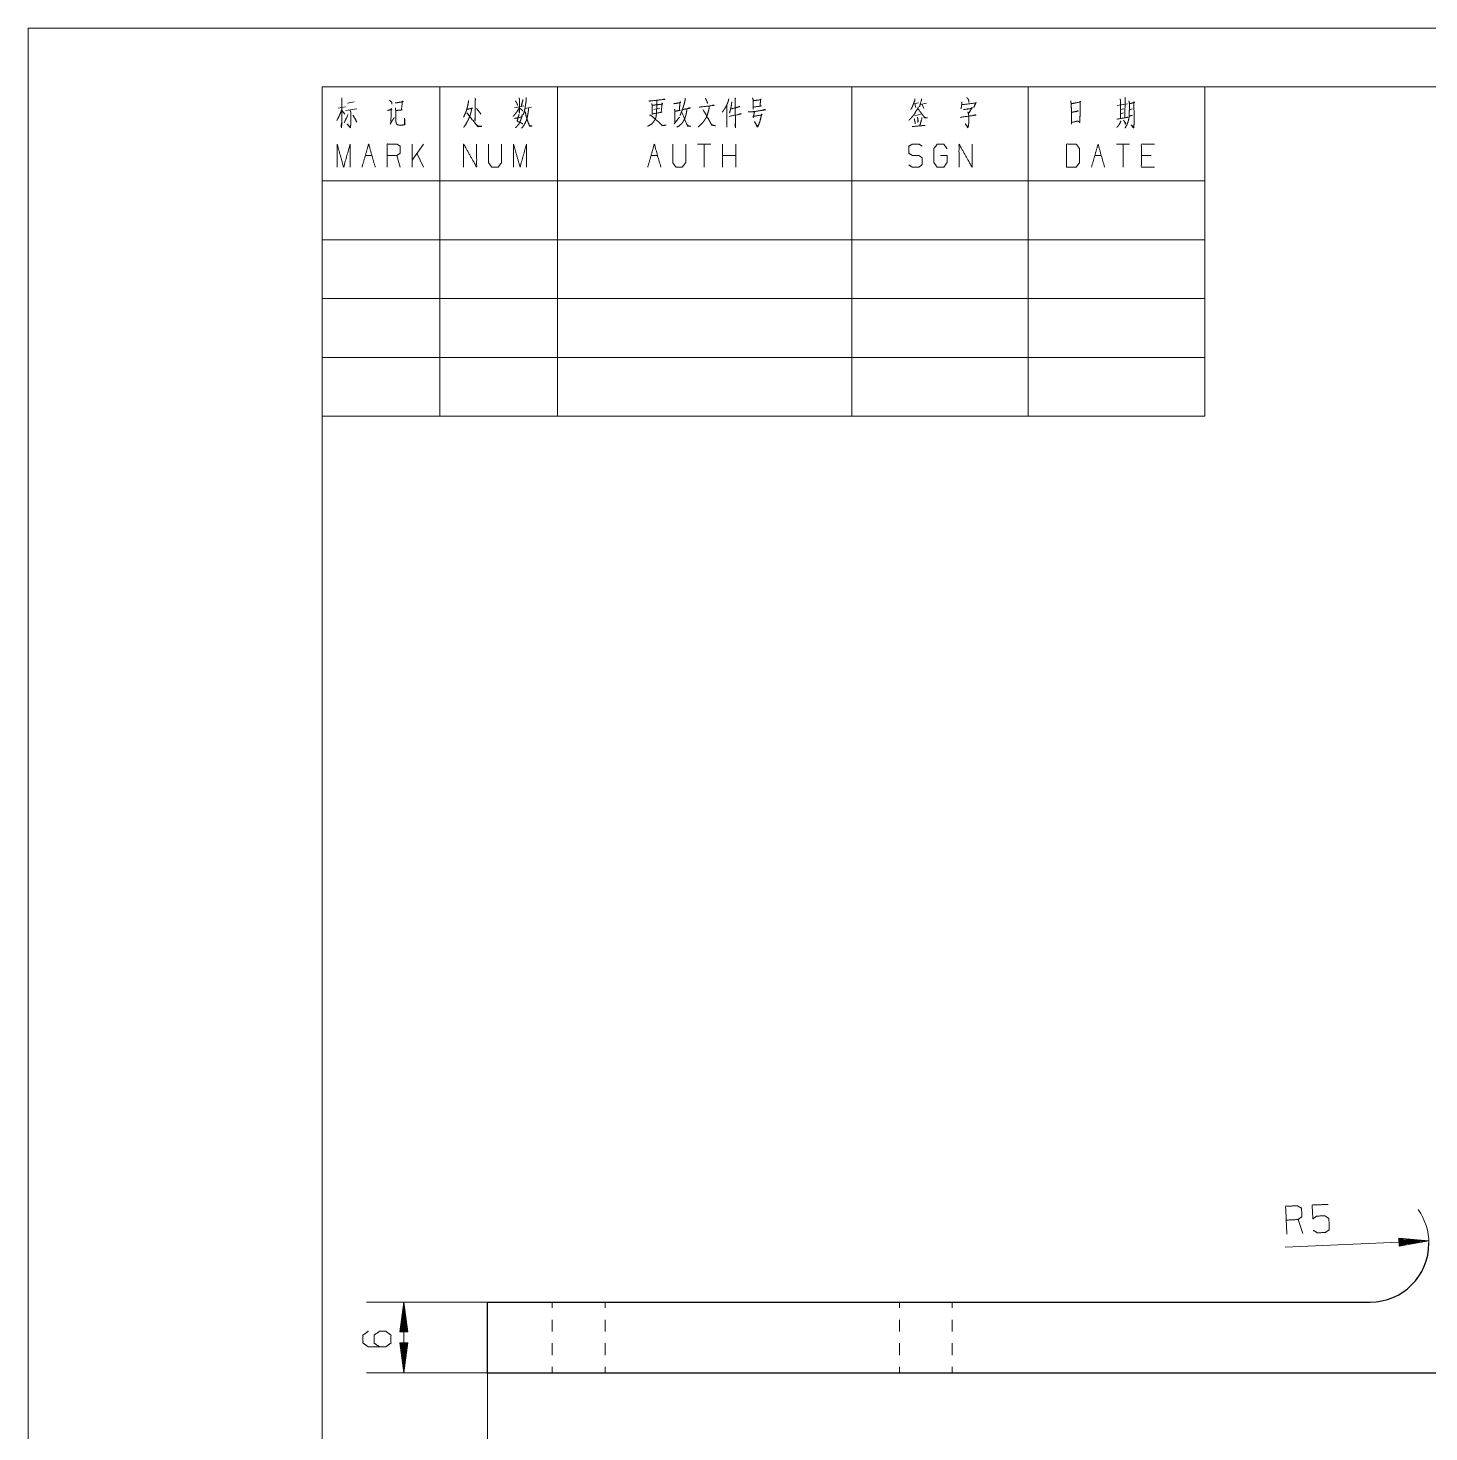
# Model space of a CAD drawing. Header units: millimetres. Extents: x 0 to 210, y 0 to 297.
# Drawn here: x 0 to 119, y 177.6 to 297 of the extents above; entities that cross this region are included whole.
import ezdxf

# ---------------------------------------------------------------- set-up
doc = ezdxf.new("R2010")
doc.units = ezdxf.units.MM
doc.layers.add('101', color=7, linetype='Continuous', true_color=0xffffff)

msp = doc.modelspace()

# ---------------------------------------------------------------- linework, layer by layer
at = {"layer": '101', "color": 133, "linetype": 'Continuous', "lineweight": 18}
for p, q in [((0, 297), (0, 0)), ((210, 297), (0, 297)), ((25, 292), (100, 292)), ((25, 292), (100, 292)), ((25, 292), (25, 5)), ((25, 292), (25, 264)), ((25, 292), (100, 292)), ((205, 292), (25, 292)), ((35, 292), (35, 264)), ((45, 292), (45, 264)), ((70, 292), (70, 264)), ((85, 292), (85, 264)), ((100, 292), (100, 264)), ((25, 284), (100, 284)), ((25, 279), (100, 279)), ((25, 274), (100, 274)), ((25, 269), (100, 269)), ((25, 264), (100, 264))]:
    msp.add_line(p, q, dxfattribs=at)
at = {"layer": '101', "color": 72, "linetype": 'Continuous', "lineweight": 18}
for p, q in [((26.34, 290.18), (26.96, 290.3)), ((26.99, 289.99), (27.95, 290.14)), ((27.13, 290.61), (27.71, 290.74)), ((41.34, 290.22), (42.13, 290.38)), ((42.25, 290.16), (42.79, 290.28)), ((53.17, 290.09), (53.7, 290.18)), ((75.25, 290.57), (75.67, 290.63)), ((75.35, 290.55), (75.45, 290.24)), ((75.82, 290.51), (76.35, 290.61)), ((75.98, 290.49), (76.11, 290.16)), ((92.56, 290.43), (93.43, 290.55)), ((92.84, 290.07), (93.11, 290.14)), ((93.6, 290.05), (93.85, 290.12)), ((26.7, 289.95), (26.92, 289.68)), ((54.91, 288.87), (55.37, 289.43)), ((75.83, 289.64), (75.37, 289.56)), ((92.86, 289.72), (93.09, 289.78)), ((33.59, 287.14), (32.63, 285.78)), ((32.63, 285.18), (32.63, 287.14)), ((58.02, 287.14), (56.9, 287.14)), ((57.46, 287.14), (57.46, 285.18)), ((59.02, 285.18), (59.02, 287.14)), ((60.14, 285.18), (60.14, 287.14)), ((93.6, 287.14), (92.49, 287.14)), ((93.05, 287.14), (93.05, 285.18)), ((28.66, 286.17), (29.22, 286.17)), ((31.62, 285.18), (31.34, 286.17)), ((33.59, 285.18), (33.04, 286.36)), ((52.94, 286.17), (53.49, 286.17)), ((60.14, 286.17), (59.02, 286.17)), ((90.65, 286.17), (91.2, 286.17)), ((95.45, 286.17), (94.61, 286.17)), ((108.32, 194.52), (107.93, 195.7))]:
    msp.add_line(p, q, dxfattribs=at)
at = {"layer": '101', "color": 22, "linetype": 'Continuous', "lineweight": 18}
for p, q in [((119.04, 193.9), (106.84, 193.36)), ((116.49, 194.11), (116.52, 194.12)), ((119.04, 193.9), (116.49, 194.12)), ((116.49, 194.11), (116.52, 194.12)), ((116.49, 194.12), (116.52, 193.45)), ((116.49, 194.06), (116.91, 194.08)), ((116.49, 194.01), (117.29, 194.05)), ((116.49, 193.96), (117.68, 194.01)), ((116.49, 193.91), (118.07, 193.98)), ((116.5, 193.86), (118.46, 193.95)), ((116.5, 193.81), (118.84, 193.91)), ((116.5, 193.76), (118.85, 193.86)), ((116.5, 193.71), (118.46, 193.79)), ((116.51, 193.66), (118.08, 193.73)), ((116.51, 193.61), (117.7, 193.66)), ((116.51, 193.56), (117.31, 193.59)), ((116.51, 193.5), (116.93, 193.52)), ((116.52, 193.45), (119.04, 193.9)), ((116.52, 193.45), (116.55, 193.46)), ((116.52, 193.45), (116.55, 193.46)), ((39.04, 188.68), (28.75, 188.68)), ((31.93, 188.68), (31.59, 186.14)), ((31.93, 188.68), (31.93, 182.68)), ((32.26, 186.14), (31.93, 188.68)), ((31.8, 186.14), (31.8, 187.71)), ((31.85, 186.14), (31.85, 188.1)), ((31.9, 186.14), (31.9, 188.48)), ((31.95, 186.14), (31.95, 188.48)), ((32, 186.14), (32, 188.1)), ((32.05, 186.14), (32.05, 187.71)), ((31.65, 186.14), (31.65, 186.55)), ((31.7, 186.14), (31.7, 186.94)), ((31.75, 186.14), (31.75, 187.32)), ((32.11, 186.14), (32.11, 187.32)), ((32.16, 186.14), (32.16, 186.94)), ((32.21, 186.14), (32.21, 186.55)), ((31.59, 186.14), (32.26, 186.14)), ((32.26, 185.22), (31.59, 185.22)), ((31.59, 185.22), (31.93, 182.68)), ((31.6, 186.14), (31.6, 186.17)), ((31.6, 186.14), (31.6, 186.17)), ((31.6, 185.22), (31.6, 185.18)), ((31.6, 185.22), (31.6, 185.18)), ((31.65, 185.22), (31.65, 184.8)), ((31.7, 185.22), (31.7, 184.41)), ((31.75, 185.22), (31.75, 184.03)), ((31.8, 185.22), (31.8, 183.64)), ((31.85, 185.22), (31.85, 183.25)), ((31.9, 185.22), (31.9, 182.87)), ((31.93, 182.68), (32.26, 185.22)), ((31.95, 185.22), (31.95, 182.87)), ((32, 185.22), (32, 183.25)), ((32.05, 185.22), (32.05, 183.64)), ((32.11, 185.22), (32.11, 184.03)), ((32.16, 185.22), (32.16, 184.41)), ((32.21, 185.22), (32.21, 184.8)), ((32.26, 186.14), (32.26, 186.17)), ((32.26, 186.14), (32.26, 186.17)), ((32.26, 185.22), (32.26, 185.18)), ((32.26, 185.22), (32.26, 185.18)), ((39.04, 182.68), (28.75, 182.68)), ((39.04, 182.68), (39.04, 164.27))]:
    msp.add_line(p, q, dxfattribs=at)
at = {"layer": '101', "color": 252, "linetype": 'Continuous', "lineweight": 25}
for p, q in [((39.04, 188.68), (114.04, 188.68)), ((39.04, 182.68), (39.04, 188.68)), ((39.04, 182.68), (120.04, 182.68))]:
    msp.add_line(p, q, dxfattribs=at)
at = {"layer": '101', "color": 53, "linetype": 'Continuous', "lineweight": 18}
for p, q in [((44.54, 188.68), (44.54, 188.18)), ((49.04, 188.68), (49.04, 188.18)), ((74.04, 188.68), (74.04, 188.18)), ((78.54, 188.18), (78.54, 188.68)), ((44.54, 187.18), (44.54, 186.18)), ((49.04, 187.18), (49.04, 186.18)), ((74.04, 187.18), (74.04, 186.18)), ((78.54, 186.18), (78.54, 187.18)), ((44.54, 185.18), (44.54, 184.18)), ((49.04, 185.18), (49.04, 184.18)), ((74.04, 185.18), (74.04, 184.18)), ((78.54, 184.18), (78.54, 185.18)), ((44.54, 183.18), (44.54, 182.68)), ((49.04, 183.18), (49.04, 182.68)), ((74.04, 183.18), (74.04, 182.68)), ((78.54, 182.68), (78.54, 183.18))]:
    msp.add_line(p, q, dxfattribs=at)
at = {"layer": '101', "color": 22, "linetype": 'Continuous', "lineweight": 18}
msp.add_arc((114.04, 193.68), 5, 0, 34.9517, dxfattribs=at)
at = {"layer": '101', "color": 252, "linetype": 'Continuous', "lineweight": 25}
msp.add_arc((114.04, 193.68), 5, 270, 0, dxfattribs=at)
at = {"layer": '101', "color": 72, "linetype": 'Continuous', "lineweight": 18}
for points, knots in [([(26.67, 290.16), (26.6, 289.91), (26.48, 289.62), (26.35, 289.35), (26.23, 289.14)], [0, 0, 0.233514, 0.515368, 0.78555, 1, 1]), ([(26.67, 291.07), (26.66, 288.89), (26.63, 288.5), (26.61, 288.71), (26.64, 288.94)], [0, 0, 0.723303, 0.854546, 0.923601, 1, 1]), ([(30.53, 289.99), (30.92, 290.09), (30.86, 290.16), (30.83, 288.96), (30.77, 288.83), (31.12, 289.41)], [0, 0, 0.158008, 0.19221, 0.673433, 0.728446, 1, 1]), ([(30.7, 290.88), (30.87, 290.72), (30.92, 290.63), (30.92, 290.53), (30.9, 290.67)], [0, 0, 0.413146, 0.573572, 0.750721, 1, 1]), ([(31.19, 290.63), (31.87, 290.74), (31.82, 290.8), (31.73, 290.05), (31.82, 290.05), (31.25, 289.99)], [0, 0, 0.313958, 0.349012, 0.694882, 0.735357, 1, 1]), ([(31.22, 290.22), (31.25, 289.91), (31.25, 289.2), (31.27, 288.98), (31.3, 288.87), (31.34, 288.81), (31.41, 288.77), (31.53, 288.75), (31.66, 288.73), (32.03, 288.79), (32, 289.33), (32, 288.79)], [0, 0, 0.097093, 0.316208, 0.387239, 0.42073, 0.444406, 0.470581, 0.507596, 0.549105, 0.664641, 0.832445, 1, 1]), ([(37.43, 290.84), (37.42, 290.72), (37.34, 290.3), (37.26, 290.01), (37.18, 289.8), (37.09, 289.6), (37.01, 289.43)], [0, 0, 0.084498, 0.36853, 0.573114, 0.721457, 0.873368, 1, 1]), ([(37.28, 290.09), (37.75, 290.18), (37.71, 290.22), (37.68, 290.03), (37.62, 289.76), (37.56, 289.6), (37.48, 289.37), (37.4, 289.18), (37.28, 288.98), (37.2, 288.81), (37.02, 288.56)], [0, 0, 0.202443, 0.228131, 0.308408, 0.425631, 0.500403, 0.604281, 0.689483, 0.790714, 0.870506, 1, 1]), ([(37.97, 291.05), (38.02, 290.94), (38, 290.84), (37.99, 289.12), (37.97, 289.23), (38, 289.45)], [0, 0, 0.049543, 0.095606, 0.852767, 0.898838, 1, 1]), ([(38.1, 290.16), (38.13, 290.14), (38.4, 289.8), (38.47, 289.68)], [0, 0, 0.059448, 0.761031, 1, 1]), ([(41.75, 290.24), (41.62, 290.01), (41.48, 289.8), (41.35, 289.64), (41.22, 289.49)], [0, 0, 0.287221, 0.555142, 0.786181, 1, 1]), ([(41.43, 290.8), (41.56, 290.57), (41.59, 290.43)], [0, 0, 0.640221, 1, 1]), ([(41.73, 291.07), (41.76, 290.92), (41.76, 289.78), (41.73, 289.93), (41.76, 290.05)], [0, 0, 0.094654, 0.823636, 0.91829, 1, 1]), ([(41.76, 290.2), (41.94, 290.07), (42.03, 289.97)], [0, 0, 0.613122, 1, 1]), ([(42.03, 290.92), (42.03, 290.82), (41.91, 290.34)], [0, 0, 0.174301, 1, 1]), ([(42.54, 290.16), (42.49, 289.8), (42.45, 289.56), (42.41, 289.35), (42.35, 289.16), (42.23, 288.91), (42.13, 288.73), (42.01, 288.56), (41.92, 288.48)], [0, 0, 0.19438, 0.332636, 0.448614, 0.555649, 0.70616, 0.822692, 0.933847, 1, 1]), ([(42.33, 291.11), (42.33, 290.98), (42.32, 290.76), (42.27, 290.47), (42.23, 290.16), (42.17, 289.91), (42.1, 289.68), (42.08, 289.62)], [0, 0, 0.081852, 0.232243, 0.425429, 0.63211, 0.800313, 0.957953, 1, 1]), ([(53.44, 290.84), (53.42, 290.18), (53.41, 289.85), (53.39, 289.66), (53.38, 289.56), (53.36, 289.43), (53.32, 289.31), (53.27, 289.2), (53.14, 289.02), (53, 288.85), (52.79, 288.73), (52.69, 288.67), (52.65, 288.65)], [0, 0, 0.263783, 0.395771, 0.470171, 0.511786, 0.56157, 0.614019, 0.658777, 0.749614, 0.837596, 0.932985, 0.980677, 1, 1]), ([(52.76, 290.82), (52.82, 290.78), (52.85, 290.8), (54.11, 290.94), (54.07, 290.96), (53.92, 290.92)], [0, 0, 0.045522, 0.068286, 0.872626, 0.90344, 1, 1]), ([(53, 290.59), (53.04, 290.41), (53.04, 289.66), (53.03, 289.7), (53.89, 289.85), (53.8, 289.85), (53.89, 290.63), (53.92, 290.57), (53.87, 290.53), (53.04, 290.43)], [0, 0, 0.051663, 0.252803, 0.264656, 0.500971, 0.524672, 0.738301, 0.756829, 0.773117, 1, 1]), ([(54.88, 290.57), (55.47, 290.67), (55.41, 290.74), (55.34, 290.01), (55.41, 290.01), (54.97, 289.93), (54.94, 290.12), (54.97, 289.89), (54.96, 288.96)], [0, 0, 0.181366, 0.207406, 0.429567, 0.451891, 0.588199, 0.645735, 0.715777, 1, 1]), ([(55.98, 290.12), (55.98, 289.99), (55.92, 289.66), (55.86, 289.47), (55.81, 289.31), (55.73, 289.16), (55.65, 289.02), (55.54, 288.87), (55.31, 288.67), (55.13, 288.58)], [0, 0, 0.067236, 0.249298, 0.354996, 0.450079, 0.537949, 0.629663, 0.725721, 0.894899, 1, 1]), ([(55.85, 291.05), (55.82, 290.8), (55.73, 290.47), (55.62, 290.12), (55.53, 289.89), (55.47, 289.72), (55.41, 289.58)], [0, 0, 0.162457, 0.385014, 0.625897, 0.784413, 0.898493, 1, 1]), ([(55.62, 290.07), (56.27, 290.2), (56.2, 290.22), (56.08, 290.18)], [0, 0, 0.769962, 0.857327, 1, 1]), ([(57.88, 290.32), (57.88, 290.2), (57.81, 289.91), (57.74, 289.68), (57.65, 289.43), (57.52, 289.23), (57.5, 289.18), (57.42, 289.08), (57.31, 288.94), (57.18, 288.81), (57.06, 288.69), (56.93, 288.58)], [0, 0, 0.060656, 0.206644, 0.323463, 0.452143, 0.571976, 0.593424, 0.659716, 0.74639, 0.834816, 0.918178, 1, 1]), ([(57.02, 290.28), (58.29, 290.43), (58.21, 290.45), (58.12, 290.41)], [0, 0, 0.872478, 0.933903, 1, 1]), ([(57.34, 290.05), (57.4, 290.01), (58.1, 288.75), (58.43, 288.69), (58.12, 288.77), (58.02, 288.89)], [0, 0, 0.030854, 0.652647, 0.79375, 0.930716, 1, 1]), ([(57.56, 291.03), (57.66, 290.84), (57.71, 290.72), (57.74, 290.59)], [0, 0, 0.450481, 0.729637, 1, 1]), ([(59.55, 290.98), (59.48, 290.72), (59.38, 290.47), (59.26, 290.24), (59.14, 290.05), (59, 289.85)], [0, 0, 0.21836, 0.428744, 0.629221, 0.801494, 1, 1]), ([(59.38, 290.41), (59.39, 289.16), (59.39, 288.56), (59.38, 288.69), (59.39, 288.91)], [0, 0, 0.565717, 0.839123, 0.896086, 1, 1]), ([(59.8, 290.72), (59.76, 290.38), (59.7, 290.09), (59.64, 289.89), (59.6, 289.76)], [0, 0, 0.34211, 0.644851, 0.86512, 1, 1]), ([(59.8, 290.14), (60.47, 290.32), (60.4, 290.32), (60.28, 290.26)], [0, 0, 0.772509, 0.853435, 1, 1]), ([(60.08, 291.07), (60.12, 290.98), (60.09, 291.03), (60.11, 288.54), (60.09, 288.73), (60.11, 289.04)], [0, 0, 0.029975, 0.04619, 0.840789, 0.900562, 1, 1]), ([(61.18, 289.87), (61.37, 289.87), (61.75, 289.91), (62.68, 290.05), (62.58, 290.07), (62.43, 290.03)], [0, 0, 0.10704, 0.322386, 0.855626, 0.914427, 1, 1]), ([(61.57, 291.07), (61.63, 290.82), (61.63, 290.09), (61.63, 290.28), (62.33, 290.38), (62.21, 290.38), (62.24, 290.9), (62.26, 290.98), (62.29, 290.92), (62.19, 290.9), (61.63, 290.82)], [0, 0, 0.076614, 0.294117, 0.350048, 0.563214, 0.598361, 0.753971, 0.779215, 0.799829, 0.831205, 1, 1]), ([(75.64, 290.3), (75.63, 290.2), (75.39, 289.83), (75.38, 289.78), (75.26, 289.6), (75.06, 289.37), (74.85, 289.16)], [0, 0, 0.074337, 0.387309, 0.418539, 0.575027, 0.79286, 1, 1]), ([(75.37, 290.98), (75.35, 290.84), (75.23, 290.53), (75.13, 290.28), (75.01, 290.07)], [0, 0, 0.148006, 0.485257, 0.758321, 1, 1]), ([(75.61, 290.16), (76.2, 289.37), (76.43, 289.37), (76.2, 289.39), (76.08, 289.54)], [0, 0, 0.599324, 0.742451, 0.886135, 1, 1]), ([(75.91, 290.98), (75.92, 290.88), (75.75, 290.3)], [0, 0, 0.147218, 1, 1]), ([(79.34, 290.74), (79.34, 290.51), (79.33, 290.34), (79.3, 290.22), (79.27, 290.12)], [0, 0, 0.361949, 0.626223, 0.829034, 1, 1]), ([(79.34, 290.49), (80.57, 290.63), (80.56, 290.67), (80.37, 290.26)], [0, 0, 0.712481, 0.737756, 1, 1]), ([(79.49, 290.07), (80.25, 290.18), (80.21, 290.24), (79.92, 289.72)], [0, 0, 0.533866, 0.586729, 1, 1]), ([(79.78, 291.09), (79.89, 290.96), (79.93, 290.86), (79.96, 290.69)], [0, 0, 0.364604, 0.619196, 1, 1]), ([(88.61, 290.8), (88.64, 290.59), (88.66, 290.14), (88.67, 289.66), (88.67, 289.6), (88.67, 288.83), (88.67, 288.98), (89.24, 289.1), (89.36, 288.96), (89.39, 289.14), (89.39, 289.39), (89.4, 289.87), (89.42, 290.36), (89.42, 290.78), (89.43, 290.72), (88.66, 290.57)], [0, 0, 0.037589, 0.119519, 0.205166, 0.216331, 0.354043, 0.380097, 0.485125, 0.518622, 0.552532, 0.597196, 0.682843, 0.77221, 0.846648, 0.858119, 1, 1]), ([(92.8, 290.98), (92.83, 290.86), (92.83, 289.31)], [0, 0, 0.075954, 1, 1]), ([(93.21, 291.11), (93.24, 290.98), (93.19, 289.37)], [0, 0, 0.073211, 1, 1]), ([(93.55, 290.82), (93.59, 290.59), (93.59, 290.14), (93.57, 289.64), (93.55, 289.33), (93.47, 289), (93.38, 288.79), (93.22, 288.48)], [0, 0, 0.096217, 0.285187, 0.491418, 0.620825, 0.76157, 0.854869, 1, 1]), ([(93.59, 290.57), (94.03, 290.67), (93.98, 290.74), (93.98, 290.05), (94, 289.12), (93.98, 288.77), (93.97, 288.56), (93.95, 288.5), (93.74, 288.77), (93.94, 288.58)], [0, 0, 0.13308, 0.155522, 0.357051, 0.631901, 0.735808, 0.797028, 0.815849, 0.918301, 1, 1]), ([(27.18, 289.66), (27.17, 289.58), (26.86, 288.96)], [0, 0, 0.108202, 1, 1]), ([(27.37, 289.99), (27.42, 289.87), (27.42, 288.83), (27.4, 288.6), (27.39, 288.52), (27.11, 288.85), (27.39, 288.56)], [0, 0, 0.056947, 0.504404, 0.603051, 0.639405, 0.826366, 1, 1]), ([(27.61, 289.58), (27.87, 289.16), (27.92, 289), (27.81, 289.27)], [0, 0, 0.516563, 0.696901, 1, 1]), ([(37.28, 289.8), (38.22, 288.62), (38.56, 288.65), (38.54, 288.65), (38.24, 288.67), (38.08, 288.81)], [0, 0, 0.632183, 0.773704, 0.779845, 0.909108, 1, 1]), ([(41.34, 289.31), (41.97, 289.45), (41.98, 289.64), (41.98, 289.56), (41.91, 289.31), (41.81, 289.04), (41.7, 288.83), (41.59, 288.71), (41.48, 288.58), (41.41, 288.52)], [0, 0, 0.30447, 0.39258, 0.431622, 0.553714, 0.689469, 0.798362, 0.878841, 0.954752, 1, 1]), ([(41.72, 289.66), (41.56, 289.08), (41.66, 289.04), (41.78, 289), (41.89, 288.94), (42.04, 288.85)], [0, 0, 0.5291, 0.62629, 0.735524, 0.852093, 1, 1]), ([(42.22, 289.89), (42.25, 289.85), (42.39, 289.27), (42.49, 289), (42.6, 288.71), (42.63, 288.65), (42.85, 288.67), (42.63, 288.69), (42.55, 288.81)], [0, 0, 0.026721, 0.341749, 0.493483, 0.655465, 0.691641, 0.80784, 0.924039, 1, 1]), ([(52.82, 289.6), (52.89, 289.6), (53.17, 289.37), (53.41, 289.16), (53.63, 288.98), (53.9, 288.71), (54.23, 288.75), (53.92, 288.71), (53.82, 288.79)], [0, 0, 0.033467, 0.197839, 0.340788, 0.472468, 0.649452, 0.797921, 0.939753, 1, 1]), ([(55.54, 289.8), (55.59, 289.78), (56.04, 288.67), (56.32, 288.65), (56.06, 288.71), (55.98, 288.83)], [0, 0, 0.024909, 0.644018, 0.787117, 0.926016, 1, 1]), ([(59.57, 289.49), (60.61, 289.7), (60.53, 289.72), (60.4, 289.66)], [0, 0, 0.826976, 0.886334, 1, 1]), ([(61.73, 289.91), (61.63, 289.41), (61.6, 289.49), (62.38, 289.62), (62.33, 289.7), (62.33, 289.62), (62.24, 289.27), (62.19, 289.04), (62.11, 288.85), (62.05, 288.71), (62.01, 288.6), (61.98, 288.58), (61.72, 289.06), (62, 288.62)], [0, 0, 0.13637, 0.159981, 0.371157, 0.396349, 0.418604, 0.516111, 0.579311, 0.63312, 0.675133, 0.705357, 0.714996, 0.861275, 1, 1]), ([(75.31, 289.27), (75.38, 289), (75.38, 288.87), (75.37, 289.04)], [0, 0, 0.489807, 0.707975, 1, 1]), ([(75.58, 289.43), (75.64, 289.12), (75.61, 288.96), (75.61, 289.18)], [0, 0, 0.443891, 0.680119, 1, 1]), ([(75.95, 289.41), (75.95, 289.27), (75.77, 288.69)], [0, 0, 0.19307, 1, 1]), ([(79.2, 289.41), (80.57, 289.6), (80.49, 289.62), (80.28, 289.56)], [0, 0, 0.820202, 0.873508, 1, 1]), ([(79.87, 289.87), (79.9, 289.76), (79.93, 289.64), (79.94, 289.43), (79.94, 289), (79.93, 288.85), (79.9, 288.65), (79.86, 288.52), (79.64, 288.87), (79.87, 288.56)], [0, 0, 0.049623, 0.1085, 0.204239, 0.404798, 0.471991, 0.568442, 0.629223, 0.820578, 1, 1]), ([(88.67, 289.83), (89.24, 289.95), (89.18, 289.97), (89.05, 289.89)], [0, 0, 0.728512, 0.805958, 1, 1]), ([(92.52, 289.25), (93.43, 289.41), (93.38, 289.43), (93.33, 289.37)], [0, 0, 0.873246, 0.919206, 1, 1]), ([(92.86, 289.12), (92.84, 289.02), (92.73, 288.81), (92.62, 288.67), (92.52, 288.56)], [0, 0, 0.157085, 0.51447, 0.781154, 1, 1]), ([(93.09, 289.18), (93.25, 288.94), (93.25, 288.83), (93.19, 289.02)], [0, 0, 0.497679, 0.671694, 1, 1]), ([(93.57, 289.52), (93.6, 289.52), (93.84, 289.58)], [0, 0, 0.107799, 1, 1]), ([(75.12, 288.62), (76.23, 288.73), (76.16, 288.73), (75.99, 288.71)], [0, 0, 0.825897, 0.879998, 1, 1]), ([(26.26, 285.18), (26.26, 287.14), (26.82, 285.18), (27.37, 287.14), (27.37, 285.18)], [0, 0, 0.245192, 0.5, 0.754808, 1, 1]), ([(30.51, 285.18), (30.51, 287.14), (31.34, 287.14), (31.62, 286.96), (31.62, 286.36), (31.34, 286.17), (30.51, 286.17)], [0, 0, 0.400952, 0.571035, 0.639278, 0.761676, 0.829917, 1, 1]), ([(37.01, 285.18), (37.01, 287.14), (38.12, 285.18), (38.12, 287.14)], [0, 0, 0.317574, 0.682426, 1, 1]), ([(39.13, 287.14), (39.13, 285.57), (39.39, 285.18), (39.95, 285.18), (40.24, 285.57), (40.24, 287.14)], [0, 0, 0.337152, 0.438599, 0.557781, 0.662848, 1, 1]), ([(41.25, 285.18), (41.25, 287.14), (41.81, 285.18), (42.36, 287.14), (42.36, 285.18)], [0, 0, 0.245192, 0.5, 0.754808, 1, 1]), ([(54.78, 287.14), (54.78, 285.57), (55.05, 285.18), (55.6, 285.18), (55.89, 285.57), (55.89, 287.14)], [0, 0, 0.337152, 0.438599, 0.557781, 0.662848, 1, 1]), ([(74.85, 285.36), (75.13, 285.18), (75.7, 285.18), (75.98, 285.39), (75.98, 285.97), (75.7, 286.17), (75.15, 286.17), (74.85, 286.36), (74.85, 286.96), (75.15, 287.14), (75.7, 287.14), (75.98, 286.96)], [0, 0, 0.068035, 0.184054, 0.254521, 0.372333, 0.442799, 0.555843, 0.626367, 0.748393, 0.81892, 0.931964, 1, 1]), ([(77.55, 286.17), (78.1, 286.17), (78.1, 285.57), (77.82, 285.18), (77.25, 285.18), (76.97, 285.57), (76.97, 286.75), (77.27, 287.14), (77.81, 287.14), (78.09, 286.75)], [0, 0, 0.103295, 0.214797, 0.304261, 0.410274, 0.499739, 0.718892, 0.809956, 0.910533, 1, 1]), ([(79.11, 285.18), (79.11, 287.14), (80.22, 285.18), (80.22, 287.14)], [0, 0, 0.317574, 0.682426, 1, 1]), ([(88.25, 285.18), (89.07, 285.18), (89.36, 285.57), (89.36, 286.75), (89.07, 287.14), (88.25, 287.14), (88.25, 285.18)], [0, 0, 0.142133, 0.227159, 0.431787, 0.516817, 0.65895, 1, 1]), ([(90.37, 285.18), (90.93, 287.14), (91.48, 285.18)], [0, 0, 0.5, 1, 1]), ([(95.73, 285.18), (94.61, 285.18), (94.61, 287.14), (95.73, 287.14)], [0, 0, 0.265389, 0.734611, 1, 1]), ([(109.22, 194.78), (109.57, 194.57), (110.25, 194.6), (110.58, 194.84), (110.54, 195.79), (110.19, 196.02), (109.5, 195.99), (109.18, 195.75), (109.12, 196.93), (110.48, 196.99)], [0, 0, 0.062228, 0.168344, 0.230572, 0.376816, 0.441267, 0.547382, 0.60961, 0.79049, 1, 1]), ([(106.97, 194.46), (106.87, 196.83), (107.87, 196.87), (108.22, 196.66), (108.25, 195.94), (107.93, 195.7), (106.92, 195.65)], [0, 0, 0.400951, 0.571033, 0.639278, 0.761671, 0.829916, 1, 1]), ([(29.89, 184.87), (29.41, 185.19), (29.41, 185.88), (29.89, 186.22), (30.36, 186.22), (30.84, 185.88), (30.84, 185.19), (30.36, 184.87), (28.94, 184.87), (28.46, 185.19), (28.46, 185.88), (28.94, 186.22)], [0, 0, 0.076964, 0.169762, 0.248073, 0.312018, 0.39033, 0.483127, 0.560091, 0.751927, 0.828891, 0.921688, 1, 1])]:
    msp.add_open_spline(points, degree=1, knots=knots, dxfattribs=at)
for points in [[(28.38, 285.18), (28.94, 287.14), (29.5, 285.18)], [(52.66, 285.18), (53.22, 287.14), (53.77, 285.18)]]:
    msp.add_open_spline(points, degree=1, dxfattribs=at)

doc.saveas('drawing.dxf')
